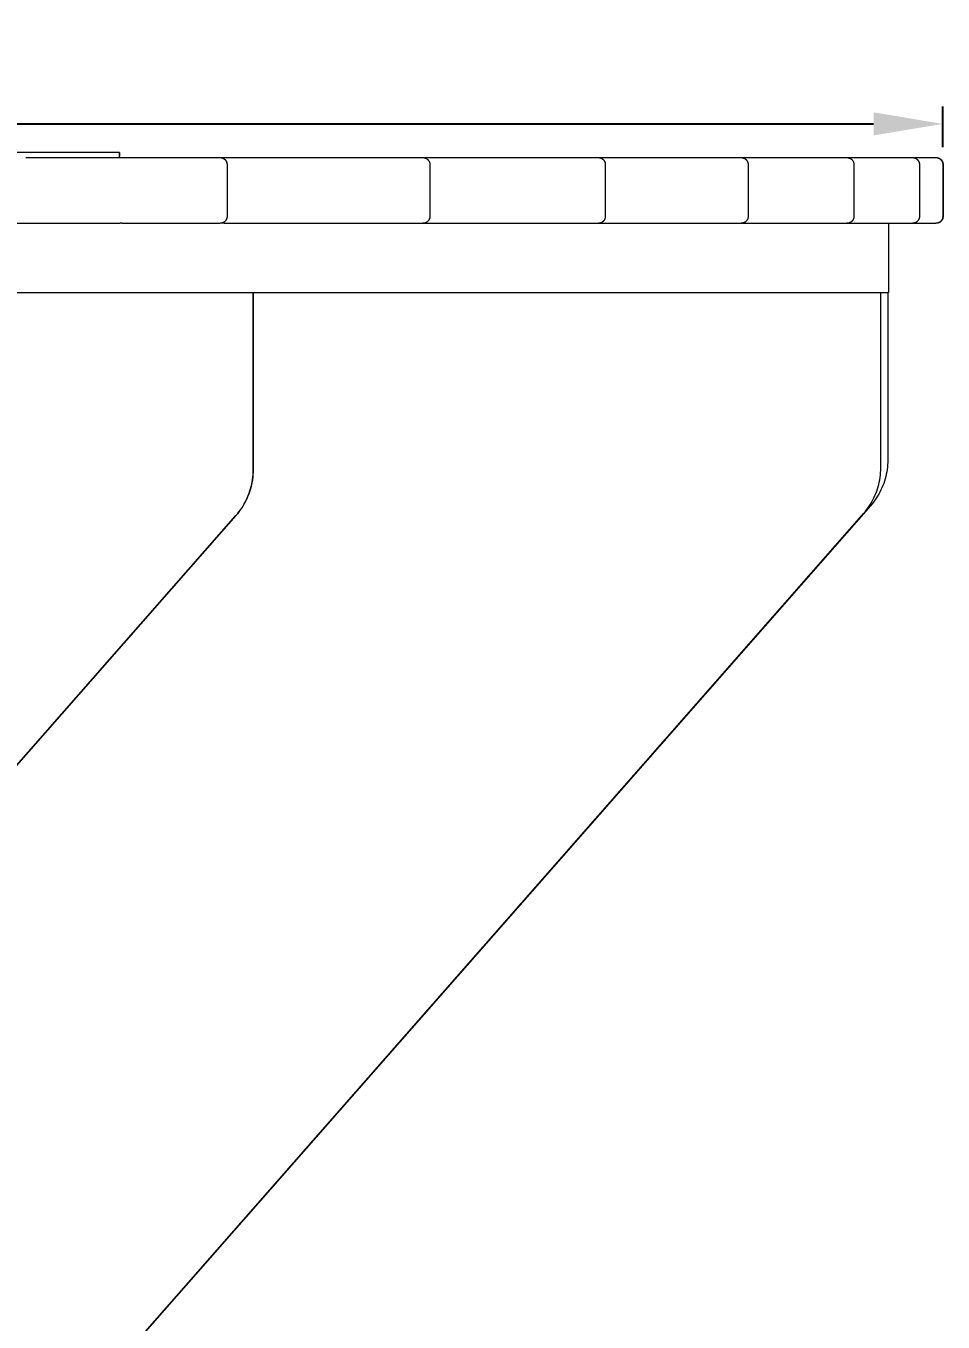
# Model space of a CAD drawing. Header units: millimetres. Extents: x -263 to 4879, y -277 to 2995.
# Drawn here: x 2867 to 3397, y 2035 to 2784 of the extents above; entities that cross this region are included whole.
import ezdxf

# ---------------------------------------------------------------- set-up
doc = ezdxf.new("R2010")
doc.units = ezdxf.units.MM
doc.layers.add('ZANO_R', color=7, linetype='Continuous', lineweight=0)
doc.layers.add('ZANO_W', color=1, linetype='Continuous', lineweight=0)
doc.styles.add('Arial', font='arial.ttf')
doc.styles.get("Standard").update_dxf_attribs({"font": 'ARIALUNI.TTF'})
doc.dimstyles.new('pl i ang', dxfattribs={"dimtxt": 50, "dimasz": 50, "dimexe": 1.25, "dimexo": 0.625, "dimgap": 10, "dimtad": 1, "dimtoh": 1, "dimtxsty": 'Standard', "dimcen": 2.5, "dimclrd": 1, "dimclre": 1, "dimclrt": 1, "dimadec": 0, "dimazin": 0, "dimtfac": 1, "dimtmove": 0, "dimatfit": 3, "dimfxl": 1, "dimarcsym": 1})

# ---------------------------------------------------------------- blocks, each defined once
blk = doc.blocks.new('*D455')
at = {"layer": 'ZANO_W', "color": 1, "lineweight": -2}
for p, q in [((1755.58, 2714.13), (1755.58, 2737.64)), ((3397.22, 2714.13), (3397.22, 2737.64)), ((1795.58, 2727.64), (3357.22, 2727.64))]:
    blk.add_line(p, q, dxfattribs=at)
at = {"layer": 'ZANO_W', "color": 1}
for points in [[(1795.58, 2734.31), (1795.58, 2720.97), (1755.58, 2727.64)], [(3357.22, 2720.97), (3357.22, 2734.31), (3397.22, 2727.64)]]:
    blk.add_solid(points, dxfattribs=at)
at = {"layer": 'ZANO_W', "color": 1, "insert": (2576.4, 2758.06), "char_height": 40, "attachment_point": 5, "style": 'Arial'}
blk.add_mtext('1642', dxfattribs=at)

msp = doc.modelspace()

# ---------------------------------------------------------------- linework, layer by layer
at = {"layer": 'ZANO_R'}
for p, q in [((2920.8, 2711.13), (2575.35, 2711.13)), ((2866.75, 2708.13), (2979.11, 2708.13)), ((2920.8, 2711.13), (2920.8, 2711.13)), ((2920.83, 2708.95), (2920.8, 2711.13)), ((2920.8, 2708.13), (2920.8, 2711.13)), ((2920.8, 2711.03), (2920.83, 2708.95)), ((2979.11, 2708.13), (2979.25, 2708.13)), ((2979.23, 2708.13), (2994.97, 2708.13)), ((2979.25, 2708.13), (2979.39, 2708.12)), ((2979.39, 2708.12), (2979.52, 2708.11)), ((2979.52, 2708.11), (2979.66, 2708.1)), ((2979.66, 2708.1), (2979.79, 2708.07)), ((2979.79, 2708.07), (2979.93, 2708.05)), ((2979.93, 2708.05), (2980.06, 2708.02)), ((2980.06, 2708.02), (2980.19, 2707.98)), ((2980.19, 2707.98), (2980.32, 2707.95)), ((2980.32, 2707.95), (2980.45, 2707.9)), ((2980.45, 2707.9), (2980.58, 2707.85)), ((2980.58, 2707.85), (2980.71, 2707.8)), ((2980.71, 2707.8), (2980.83, 2707.75)), ((2980.83, 2707.75), (2980.95, 2707.68)), ((2980.95, 2707.68), (2981.07, 2707.62)), ((2981.07, 2707.62), (2981.19, 2707.55)), ((2981.19, 2707.55), (2981.31, 2707.48)), ((2981.31, 2707.48), (2981.42, 2707.4)), ((2981.42, 2707.4), (2981.53, 2707.32)), ((2981.53, 2707.32), (2981.64, 2707.24)), ((2981.64, 2707.24), (2981.74, 2707.15)), ((2981.74, 2707.15), (2981.84, 2707.06)), ((2981.84, 2707.06), (2981.94, 2706.96)), ((2981.94, 2706.96), (2982.04, 2706.86)), ((2982.04, 2706.86), (2982.13, 2706.76)), ((2994.97, 2708.13), (3096.45, 2708.13)), ((3096.45, 2708.13), (3096.59, 2708.13)), ((3096.57, 2708.13), (3110.47, 2708.13)), ((3096.59, 2708.13), (3096.72, 2708.12)), ((3096.72, 2708.12), (3096.86, 2708.11)), ((3096.86, 2708.11), (3096.99, 2708.1)), ((3096.99, 2708.1), (3097.13, 2708.07)), ((3097.13, 2708.07), (3097.26, 2708.05)), ((3097.26, 2708.05), (3097.4, 2708.02)), ((3097.4, 2708.02), (3097.53, 2707.98)), ((3097.53, 2707.98), (3097.66, 2707.95)), ((3097.66, 2707.95), (3097.79, 2707.9)), ((3097.79, 2707.9), (3097.92, 2707.85)), ((3097.92, 2707.85), (3098.04, 2707.8)), ((3098.04, 2707.8), (3098.17, 2707.75)), ((3098.17, 2707.75), (3098.29, 2707.68)), ((3098.29, 2707.68), (3098.41, 2707.62)), ((3098.41, 2707.62), (3098.53, 2707.55)), ((3098.53, 2707.55), (3098.64, 2707.48)), ((3098.64, 2707.48), (3098.76, 2707.4)), ((3098.76, 2707.4), (3098.87, 2707.32)), ((3098.87, 2707.32), (3098.97, 2707.24)), ((3098.97, 2707.24), (3099.08, 2707.15)), ((3099.08, 2707.15), (3099.18, 2707.06)), ((3099.18, 2707.06), (3099.28, 2706.96)), ((3099.28, 2706.96), (3099.37, 2706.86)), ((3099.37, 2706.86), (3099.46, 2706.76)), ((3110.47, 2708.13), (3197.97, 2708.13)), ((3197.97, 2708.13), (3198.1, 2708.13)), ((3198.08, 2708.13), (3209.71, 2708.13)), ((3198.1, 2708.13), (3198.24, 2708.12)), ((3198.24, 2708.12), (3198.38, 2708.11)), ((3198.38, 2708.11), (3198.51, 2708.1)), ((3198.51, 2708.1), (3198.65, 2708.07)), ((3198.65, 2708.07), (3198.78, 2708.05)), ((3198.78, 2708.05), (3198.91, 2708.02)), ((3198.91, 2708.02), (3199.05, 2707.98)), ((3199.05, 2707.98), (3199.18, 2707.95)), ((3199.18, 2707.95), (3199.31, 2707.9)), ((3199.31, 2707.9), (3199.43, 2707.85)), ((3199.43, 2707.85), (3199.56, 2707.8)), ((3199.56, 2707.8), (3199.68, 2707.75)), ((3199.68, 2707.75), (3199.81, 2707.68)), ((3199.81, 2707.68), (3199.93, 2707.62)), ((3199.93, 2707.62), (3200.04, 2707.55)), ((3200.04, 2707.55), (3200.16, 2707.48)), ((3200.16, 2707.48), (3200.27, 2707.4)), ((3200.27, 2707.4), (3200.38, 2707.32)), ((3200.38, 2707.32), (3200.49, 2707.24)), ((3200.49, 2707.24), (3200.6, 2707.15)), ((3200.6, 2707.15), (3200.7, 2707.06)), ((3200.7, 2707.06), (3200.79, 2706.96)), ((3200.79, 2706.96), (3200.89, 2706.86)), ((3200.89, 2706.86), (3200.98, 2706.76)), ((3209.71, 2708.13), (3280.58, 2708.13)), ((3280.58, 2708.13), (3280.72, 2708.13)), ((3280.7, 2708.13), (3289.7, 2708.13)), ((3280.72, 2708.13), (3280.85, 2708.12)), ((3280.85, 2708.12), (3280.99, 2708.11)), ((3280.99, 2708.11), (3281.13, 2708.1)), ((3281.13, 2708.1), (3281.26, 2708.07)), ((3281.26, 2708.07), (3281.39, 2708.05)), ((3281.39, 2708.05), (3281.53, 2708.02)), ((3281.53, 2708.02), (3281.66, 2707.98)), ((3281.66, 2707.98), (3281.79, 2707.95)), ((3281.79, 2707.95), (3281.92, 2707.9)), ((3281.92, 2707.9), (3282.05, 2707.85)), ((3282.05, 2707.85), (3282.17, 2707.8)), ((3282.17, 2707.8), (3282.3, 2707.75)), ((3282.3, 2707.75), (3282.42, 2707.68)), ((3282.42, 2707.68), (3282.54, 2707.62)), ((3282.54, 2707.62), (3282.66, 2707.55)), ((3282.66, 2707.55), (3282.77, 2707.48)), ((3282.77, 2707.48), (3282.89, 2707.4)), ((3282.89, 2707.4), (3283, 2707.32)), ((3283, 2707.32), (3283.11, 2707.24)), ((3283.11, 2707.24), (3283.21, 2707.15)), ((3283.21, 2707.15), (3283.31, 2707.06)), ((3283.31, 2707.06), (3283.41, 2706.96)), ((3283.41, 2706.96), (3283.5, 2706.86)), ((3283.5, 2706.86), (3283.6, 2706.76)), ((3289.7, 2708.13), (3341.78, 2708.13)), ((3341.78, 2708.13), (3341.92, 2708.13)), ((3341.9, 2708.13), (3348, 2708.13)), ((3341.92, 2708.13), (3342.06, 2708.12)), ((3342.06, 2708.12), (3342.19, 2708.11)), ((3342.19, 2708.11), (3342.33, 2708.1)), ((3342.33, 2708.1), (3342.46, 2708.07)), ((3342.46, 2708.07), (3342.6, 2708.05)), ((3342.6, 2708.05), (3342.73, 2708.02)), ((3342.73, 2708.02), (3342.86, 2707.98)), ((3342.86, 2707.98), (3342.99, 2707.95)), ((3342.99, 2707.95), (3343.12, 2707.9)), ((3343.12, 2707.9), (3343.25, 2707.85)), ((3343.25, 2707.85), (3343.38, 2707.8)), ((3343.38, 2707.8), (3343.5, 2707.75)), ((3343.5, 2707.75), (3343.62, 2707.68)), ((3343.62, 2707.68), (3343.74, 2707.62)), ((3343.74, 2707.62), (3343.86, 2707.55)), ((3343.86, 2707.55), (3343.98, 2707.48)), ((3343.98, 2707.48), (3344.09, 2707.4)), ((3344.09, 2707.4), (3344.2, 2707.32)), ((3344.2, 2707.32), (3344.31, 2707.24)), ((3344.31, 2707.24), (3344.41, 2707.15)), ((3344.41, 2707.15), (3344.51, 2707.06)), ((3344.51, 2707.06), (3344.61, 2706.96)), ((3344.61, 2706.96), (3344.71, 2706.86)), ((3344.71, 2706.86), (3344.8, 2706.76)), ((3348, 2708.13), (3379.71, 2708.13)), ((3379.71, 2708.13), (3379.85, 2708.13)), ((3379.83, 2708.13), (3382.83, 2708.13)), ((3379.85, 2708.13), (3379.98, 2708.12)), ((3379.98, 2708.12), (3380.12, 2708.11)), ((3380.12, 2708.11), (3380.26, 2708.1)), ((3380.26, 2708.1), (3380.39, 2708.07)), ((3380.39, 2708.07), (3380.52, 2708.05)), ((3380.52, 2708.05), (3380.66, 2708.02)), ((3380.66, 2708.02), (3380.79, 2707.98)), ((3380.79, 2707.98), (3380.92, 2707.95)), ((3380.92, 2707.95), (3381.05, 2707.9)), ((3381.05, 2707.9), (3381.18, 2707.85)), ((3381.18, 2707.85), (3381.3, 2707.8)), ((3381.3, 2707.8), (3381.43, 2707.75)), ((3381.43, 2707.75), (3381.55, 2707.68)), ((3381.55, 2707.68), (3381.67, 2707.62)), ((3381.67, 2707.62), (3381.79, 2707.55)), ((3381.79, 2707.55), (3381.9, 2707.48)), ((3381.9, 2707.48), (3382.02, 2707.4)), ((3382.02, 2707.4), (3382.13, 2707.32)), ((3382.13, 2707.32), (3382.24, 2707.24)), ((3382.24, 2707.24), (3382.34, 2707.15)), ((3382.34, 2707.15), (3382.44, 2707.06)), ((3382.44, 2707.06), (3382.54, 2706.96)), ((3382.54, 2706.96), (3382.63, 2706.86)), ((3382.63, 2706.86), (3382.73, 2706.76)), ((3382.83, 2708.13), (3393.22, 2708.13)), ((3393.22, 2708.13), (3393.35, 2708.13)), ((3393.33, 2708.13), (3393.38, 2708.13)), ((3393.35, 2708.13), (3393.49, 2708.12)), ((3393.38, 2708.13), (3393.52, 2708.13)), ((3393.49, 2708.12), (3393.62, 2708.11)), ((3393.52, 2708.13), (3393.65, 2708.12)), ((3393.62, 2708.11), (3393.76, 2708.1)), ((3393.65, 2708.12), (3393.79, 2708.11)), ((3393.76, 2708.1), (3393.89, 2708.07)), ((3393.79, 2708.11), (3393.92, 2708.1)), ((3393.89, 2708.07), (3394.03, 2708.05)), ((3393.92, 2708.1), (3394.06, 2708.07)), ((3394.03, 2708.05), (3394.16, 2708.02)), ((3394.06, 2708.07), (3394.19, 2708.05)), ((3394.16, 2708.02), (3394.29, 2707.98)), ((3394.19, 2708.05), (3394.33, 2708.02)), ((3394.29, 2707.98), (3394.43, 2707.95)), ((3394.33, 2708.02), (3394.46, 2707.98)), ((3394.43, 2707.95), (3394.55, 2707.9)), ((3394.46, 2707.98), (3394.59, 2707.95)), ((3394.55, 2707.9), (3394.68, 2707.85)), ((3394.59, 2707.95), (3394.72, 2707.9)), ((3394.68, 2707.85), (3394.81, 2707.8)), ((3394.72, 2707.9), (3394.85, 2707.85)), ((3394.81, 2707.8), (3394.93, 2707.75)), ((3394.85, 2707.85), (3394.97, 2707.8)), ((3394.93, 2707.75), (3395.06, 2707.68)), ((3394.97, 2707.8), (3395.1, 2707.75)), ((3395.06, 2707.68), (3395.18, 2707.62)), ((3395.1, 2707.75), (3395.22, 2707.68)), ((3395.18, 2707.62), (3395.29, 2707.55)), ((3395.22, 2707.68), (3395.34, 2707.62)), ((3395.29, 2707.55), (3395.41, 2707.48)), ((3395.34, 2707.62), (3395.46, 2707.55)), ((3395.41, 2707.48), (3395.52, 2707.4)), ((3395.46, 2707.55), (3395.57, 2707.48)), ((3395.52, 2707.4), (3395.63, 2707.32)), ((3395.57, 2707.48), (3395.69, 2707.4)), ((3395.63, 2707.32), (3395.74, 2707.24)), ((3395.69, 2707.4), (3395.8, 2707.32)), ((3395.74, 2707.24), (3395.84, 2707.15)), ((3395.8, 2707.32), (3395.9, 2707.24)), ((3395.84, 2707.15), (3395.95, 2707.06)), ((3395.9, 2707.24), (3396.01, 2707.15)), ((3395.95, 2707.06), (3396.04, 2706.96)), ((3396.01, 2707.15), (3396.11, 2707.06)), ((3396.04, 2706.96), (3396.14, 2706.86)), ((3396.11, 2707.06), (3396.21, 2706.96)), ((3396.14, 2706.86), (3396.23, 2706.76)), ((3396.21, 2706.96), (3396.3, 2706.86)), ((3396.3, 2706.86), (3396.4, 2706.76)), ((2982.13, 2706.76), (2982.22, 2706.66)), ((2982.22, 2706.66), (2982.3, 2706.55)), ((2982.3, 2706.55), (2982.38, 2706.44)), ((2982.38, 2706.44), (2982.46, 2706.33)), ((2982.46, 2706.33), (2982.53, 2706.21)), ((2982.53, 2706.21), (2982.6, 2706.09)), ((2982.6, 2706.09), (2982.67, 2705.97)), ((2982.67, 2705.97), (2982.73, 2705.85)), ((2982.73, 2705.85), (2982.78, 2705.73)), ((2982.78, 2705.73), (2982.83, 2705.6)), ((2982.83, 2705.6), (2982.88, 2705.47)), ((2982.88, 2705.47), (2982.93, 2705.34)), ((2982.93, 2705.34), (2982.97, 2705.21)), ((2982.97, 2705.21), (2983, 2705.08)), ((2983, 2705.08), (2983.03, 2704.95)), ((2983.03, 2704.95), (2983.06, 2704.81)), ((2983.06, 2704.81), (2983.08, 2704.68)), ((2983.08, 2704.68), (2983.09, 2704.54)), ((2983.09, 2704.54), (2983.1, 2704.41)), ((2983.1, 2704.41), (2983.11, 2704.27)), ((2983.11, 2704.27), (2983.11, 2704.13)), ((2983.11, 2704.13), (2983.11, 2674.13)), ((3099.46, 2706.76), (3099.55, 2706.66)), ((3099.55, 2706.66), (3099.64, 2706.55)), ((3099.64, 2706.55), (3099.72, 2706.44)), ((3099.72, 2706.44), (3099.79, 2706.33)), ((3099.79, 2706.33), (3099.87, 2706.21)), ((3099.87, 2706.21), (3099.94, 2706.09)), ((3099.94, 2706.09), (3100, 2705.97)), ((3100, 2705.97), (3100.06, 2705.85)), ((3100.06, 2705.85), (3100.12, 2705.73)), ((3100.12, 2705.73), (3100.17, 2705.6)), ((3100.17, 2705.6), (3100.22, 2705.47)), ((3100.22, 2705.47), (3100.26, 2705.34)), ((3100.26, 2705.34), (3100.3, 2705.21)), ((3100.3, 2705.21), (3100.34, 2705.08)), ((3100.34, 2705.08), (3100.37, 2704.95)), ((3100.37, 2704.95), (3100.39, 2704.81)), ((3100.39, 2704.81), (3100.41, 2704.68)), ((3100.41, 2704.68), (3100.43, 2704.54)), ((3100.43, 2704.54), (3100.44, 2704.41)), ((3100.44, 2704.41), (3100.45, 2704.27)), ((3100.45, 2704.27), (3100.45, 2704.13)), ((3100.45, 2704.13), (3100.45, 2674.13)), ((3200.98, 2706.76), (3201.07, 2706.66)), ((3201.07, 2706.66), (3201.15, 2706.55)), ((3201.15, 2706.55), (3201.23, 2706.44)), ((3201.23, 2706.44), (3201.31, 2706.33)), ((3201.31, 2706.33), (3201.38, 2706.21)), ((3201.38, 2706.21), (3201.45, 2706.09)), ((3201.45, 2706.09), (3201.52, 2705.97)), ((3201.52, 2705.97), (3201.58, 2705.85)), ((3201.58, 2705.85), (3201.64, 2705.73)), ((3201.64, 2705.73), (3201.69, 2705.6)), ((3201.69, 2705.6), (3201.74, 2705.47)), ((3201.74, 2705.47), (3201.78, 2705.34)), ((3201.78, 2705.34), (3201.82, 2705.21)), ((3201.82, 2705.21), (3201.85, 2705.08)), ((3201.85, 2705.08), (3201.88, 2704.95)), ((3201.88, 2704.95), (3201.91, 2704.81)), ((3201.91, 2704.81), (3201.93, 2704.68)), ((3201.93, 2704.68), (3201.95, 2704.54)), ((3201.95, 2704.54), (3201.96, 2704.41)), ((3201.96, 2704.41), (3201.96, 2704.27)), ((3201.96, 2704.27), (3201.97, 2704.13)), ((3201.97, 2704.13), (3201.97, 2674.13)), ((3283.6, 2706.76), (3283.68, 2706.66)), ((3283.68, 2706.66), (3283.77, 2706.55)), ((3283.77, 2706.55), (3283.85, 2706.44)), ((3283.85, 2706.44), (3283.93, 2706.33)), ((3283.93, 2706.33), (3284, 2706.21)), ((3284, 2706.21), (3284.07, 2706.09)), ((3284.07, 2706.09), (3284.13, 2705.97)), ((3284.13, 2705.97), (3284.19, 2705.85)), ((3284.19, 2705.85), (3284.25, 2705.73)), ((3284.25, 2705.73), (3284.3, 2705.6)), ((3284.3, 2705.6), (3284.35, 2705.47)), ((3284.35, 2705.47), (3284.39, 2705.34)), ((3284.39, 2705.34), (3284.43, 2705.21)), ((3284.43, 2705.21), (3284.47, 2705.08)), ((3284.47, 2705.08), (3284.5, 2704.95)), ((3284.5, 2704.95), (3284.52, 2704.81)), ((3284.52, 2704.81), (3284.54, 2704.68)), ((3284.54, 2704.68), (3284.56, 2704.54)), ((3284.56, 2704.54), (3284.57, 2704.41)), ((3284.57, 2704.41), (3284.58, 2704.27)), ((3284.58, 2704.27), (3284.58, 2704.13)), ((3284.58, 2704.13), (3284.58, 2674.13)), ((3344.8, 2706.76), (3344.89, 2706.66)), ((3344.89, 2706.66), (3344.97, 2706.55)), ((3344.97, 2706.55), (3345.05, 2706.44)), ((3345.05, 2706.44), (3345.13, 2706.33)), ((3345.13, 2706.33), (3345.2, 2706.21)), ((3345.2, 2706.21), (3345.27, 2706.09)), ((3345.27, 2706.09), (3345.33, 2705.97)), ((3345.33, 2705.97), (3345.39, 2705.85)), ((3345.39, 2705.85), (3345.45, 2705.73)), ((3345.45, 2705.73), (3345.5, 2705.6)), ((3345.5, 2705.6), (3345.55, 2705.47)), ((3345.55, 2705.47), (3345.59, 2705.34)), ((3345.59, 2705.34), (3345.63, 2705.21)), ((3345.63, 2705.21), (3345.67, 2705.08)), ((3345.67, 2705.08), (3345.7, 2704.95)), ((3345.7, 2704.95), (3345.72, 2704.81)), ((3345.72, 2704.81), (3345.75, 2704.68)), ((3345.75, 2704.68), (3345.76, 2704.54)), ((3345.76, 2704.54), (3345.77, 2704.41)), ((3345.77, 2704.41), (3345.78, 2704.27)), ((3345.78, 2704.27), (3345.78, 2704.13)), ((3345.78, 2704.13), (3345.78, 2674.13)), ((3382.73, 2706.76), (3382.81, 2706.66)), ((3382.81, 2706.66), (3382.9, 2706.55)), ((3382.9, 2706.55), (3382.98, 2706.44)), ((3382.98, 2706.44), (3383.06, 2706.33)), ((3383.06, 2706.33), (3383.13, 2706.21)), ((3383.13, 2706.21), (3383.2, 2706.09)), ((3383.2, 2706.09), (3383.26, 2705.97)), ((3383.26, 2705.97), (3383.32, 2705.85)), ((3383.32, 2705.85), (3383.38, 2705.73)), ((3383.38, 2705.73), (3383.43, 2705.6)), ((3383.43, 2705.6), (3383.48, 2705.47)), ((3383.48, 2705.47), (3383.52, 2705.34)), ((3383.52, 2705.34), (3383.56, 2705.21)), ((3383.56, 2705.21), (3383.6, 2705.08)), ((3383.6, 2705.08), (3383.63, 2704.95)), ((3383.63, 2704.95), (3383.65, 2704.81)), ((3383.65, 2704.81), (3383.67, 2704.68)), ((3383.67, 2704.68), (3383.69, 2704.54)), ((3383.69, 2704.54), (3383.7, 2704.41)), ((3383.7, 2704.41), (3383.71, 2704.27)), ((3383.71, 2704.27), (3383.71, 2704.13)), ((3383.71, 2704.13), (3383.71, 2674.13)), ((3396.23, 2706.76), (3396.32, 2706.66)), ((3396.32, 2706.66), (3396.4, 2706.55)), ((3396.4, 2706.76), (3396.48, 2706.66)), ((3396.4, 2706.55), (3396.48, 2706.44)), ((3396.48, 2706.66), (3396.57, 2706.55)), ((3396.48, 2706.44), (3396.56, 2706.33)), ((3396.56, 2706.33), (3396.63, 2706.21)), ((3396.57, 2706.55), (3396.65, 2706.44)), ((3396.63, 2706.21), (3396.7, 2706.09)), ((3396.65, 2706.44), (3396.72, 2706.33)), ((3396.7, 2706.09), (3396.77, 2705.97)), ((3396.72, 2706.33), (3396.8, 2706.21)), ((3396.77, 2705.97), (3396.83, 2705.85)), ((3396.8, 2706.21), (3396.87, 2706.09)), ((3396.83, 2705.85), (3396.88, 2705.73)), ((3396.87, 2706.09), (3396.93, 2705.97)), ((3396.88, 2705.73), (3396.94, 2705.6)), ((3396.93, 2705.97), (3396.99, 2705.85)), ((3396.94, 2705.6), (3396.98, 2705.47)), ((3396.98, 2705.47), (3397.03, 2705.34)), ((3396.99, 2705.85), (3397.05, 2705.73)), ((3397.03, 2705.34), (3397.07, 2705.21)), ((3397.05, 2705.73), (3397.1, 2705.6)), ((3397.07, 2705.21), (3397.1, 2705.08)), ((3397.1, 2705.6), (3397.15, 2705.47)), ((3397.1, 2705.08), (3397.13, 2704.95)), ((3397.13, 2704.95), (3397.16, 2704.81)), ((3397.15, 2705.47), (3397.19, 2705.34)), ((3397.16, 2704.81), (3397.18, 2704.68)), ((3397.18, 2704.68), (3397.19, 2704.54)), ((3397.19, 2705.34), (3397.23, 2705.21)), ((3397.19, 2704.54), (3397.21, 2704.41)), ((3397.21, 2704.41), (3397.21, 2704.27)), ((3397.21, 2704.27), (3397.22, 2704.13)), ((3397.22, 2704.13), (3397.22, 2674.13)), ((3397.23, 2705.21), (3397.27, 2705.08)), ((3397.27, 2705.08), (3397.3, 2704.95)), ((3397.3, 2704.95), (3397.32, 2704.81)), ((3397.32, 2704.81), (3397.34, 2704.68)), ((3397.34, 2704.68), (3397.36, 2704.54)), ((3397.36, 2704.54), (3397.37, 2704.41)), ((3397.37, 2704.41), (3397.38, 2704.27)), ((3397.38, 2704.27), (3397.38, 2704.13)), ((3397.38, 2704.13), (3397.38, 2674.13)), ((2857.17, 2670.13), (2866.75, 2670.13)), ((2866.75, 2670.13), (2921.37, 2670.13)), ((2922.38, 2670.13), (2921.37, 2670.13)), ((2922.38, 2670.13), (2979.11, 2670.13)), ((2979.25, 2670.14), (2979.11, 2670.13)), ((2981.3, 2670.13), (2979.23, 2670.13)), ((2979.39, 2670.14), (2979.25, 2670.14)), ((2979.52, 2670.15), (2979.39, 2670.14)), ((2979.66, 2670.17), (2979.52, 2670.15)), ((2979.79, 2670.19), (2979.66, 2670.17)), ((2979.93, 2670.22), (2979.79, 2670.19)), ((2980.06, 2670.25), (2979.93, 2670.22)), ((2980.19, 2670.28), (2980.06, 2670.25)), ((2980.32, 2670.32), (2980.19, 2670.28)), ((2980.45, 2670.36), (2980.32, 2670.32)), ((2980.58, 2670.41), (2980.45, 2670.36)), ((2980.71, 2670.46), (2980.58, 2670.41)), ((2980.83, 2670.52), (2980.71, 2670.46)), ((2980.95, 2670.58), (2980.83, 2670.52)), ((2981.07, 2670.65), (2980.95, 2670.58)), ((2981.19, 2670.72), (2981.07, 2670.65)), ((2981.31, 2670.79), (2981.19, 2670.72)), ((2981.44, 2670.13), (2981.3, 2670.13)), ((2981.42, 2670.87), (2981.31, 2670.79)), ((2981.53, 2670.95), (2981.42, 2670.87)), ((2981.44, 2670.13), (2981.78, 2670.13)), ((2981.64, 2671.03), (2981.53, 2670.95)), ((2981.74, 2671.12), (2981.64, 2671.03)), ((2981.84, 2671.21), (2981.74, 2671.12)), ((2982.06, 2670.13), (2981.78, 2670.13)), ((2981.94, 2671.3), (2981.84, 2671.21)), ((2982.04, 2671.4), (2981.94, 2671.3)), ((2982.13, 2671.5), (2982.04, 2671.4)), ((2982.06, 2670.13), (2994.97, 2670.13)), ((2982.22, 2671.61), (2982.13, 2671.5)), ((2982.3, 2671.72), (2982.22, 2671.61)), ((2982.38, 2671.83), (2982.3, 2671.72)), ((2982.46, 2671.94), (2982.38, 2671.83)), ((2982.53, 2672.05), (2982.46, 2671.94)), ((2982.6, 2672.17), (2982.53, 2672.05)), ((2982.67, 2672.29), (2982.6, 2672.17)), ((2982.73, 2672.42), (2982.67, 2672.29)), ((2982.78, 2672.54), (2982.73, 2672.42)), ((2982.83, 2672.67), (2982.78, 2672.54)), ((2982.88, 2672.79), (2982.83, 2672.67)), ((2982.93, 2672.92), (2982.88, 2672.79)), ((2982.97, 2673.05), (2982.93, 2672.92)), ((2983, 2673.19), (2982.97, 2673.05)), ((2983.03, 2673.32), (2983, 2673.19)), ((2983.06, 2673.45), (2983.03, 2673.32)), ((2983.08, 2673.59), (2983.06, 2673.45)), ((2983.09, 2673.72), (2983.08, 2673.59)), ((2983.1, 2673.86), (2983.09, 2673.72)), ((2983.11, 2674), (2983.1, 2673.86)), ((2983.11, 2674.13), (2983.11, 2674)), ((2994.97, 2670.13), (3096.45, 2670.13)), ((3096.59, 2670.14), (3096.45, 2670.13)), ((3096.57, 2670.13), (3110.47, 2670.13)), ((3096.72, 2670.14), (3096.59, 2670.14)), ((3096.86, 2670.15), (3096.72, 2670.14)), ((3096.99, 2670.17), (3096.86, 2670.15)), ((3097.13, 2670.19), (3096.99, 2670.17)), ((3097.26, 2670.22), (3097.13, 2670.19)), ((3097.4, 2670.25), (3097.26, 2670.22)), ((3097.53, 2670.28), (3097.4, 2670.25)), ((3097.66, 2670.32), (3097.53, 2670.28)), ((3097.79, 2670.36), (3097.66, 2670.32)), ((3097.92, 2670.41), (3097.79, 2670.36)), ((3098.04, 2670.46), (3097.92, 2670.41)), ((3098.17, 2670.52), (3098.04, 2670.46)), ((3098.29, 2670.58), (3098.17, 2670.52)), ((3098.41, 2670.65), (3098.29, 2670.58)), ((3098.53, 2670.72), (3098.41, 2670.65)), ((3098.64, 2670.79), (3098.53, 2670.72)), ((3098.76, 2670.87), (3098.64, 2670.79)), ((3098.87, 2670.95), (3098.76, 2670.87)), ((3098.97, 2671.03), (3098.87, 2670.95)), ((3099.08, 2671.12), (3098.97, 2671.03)), ((3099.18, 2671.21), (3099.08, 2671.12)), ((3099.28, 2671.3), (3099.18, 2671.21)), ((3099.37, 2671.4), (3099.28, 2671.3)), ((3099.46, 2671.5), (3099.37, 2671.4)), ((3099.55, 2671.61), (3099.46, 2671.5)), ((3099.64, 2671.72), (3099.55, 2671.61)), ((3099.72, 2671.83), (3099.64, 2671.72)), ((3099.79, 2671.94), (3099.72, 2671.83)), ((3099.87, 2672.05), (3099.79, 2671.94)), ((3099.94, 2672.17), (3099.87, 2672.05)), ((3100, 2672.29), (3099.94, 2672.17)), ((3100.06, 2672.42), (3100, 2672.29)), ((3100.12, 2672.54), (3100.06, 2672.42)), ((3100.17, 2672.67), (3100.12, 2672.54)), ((3100.22, 2672.79), (3100.17, 2672.67)), ((3100.26, 2672.92), (3100.22, 2672.79)), ((3100.3, 2673.05), (3100.26, 2672.92)), ((3100.34, 2673.19), (3100.3, 2673.05)), ((3100.37, 2673.32), (3100.34, 2673.19)), ((3100.39, 2673.45), (3100.37, 2673.32)), ((3100.41, 2673.59), (3100.39, 2673.45)), ((3100.43, 2673.72), (3100.41, 2673.59)), ((3100.44, 2673.86), (3100.43, 2673.72)), ((3100.45, 2674), (3100.44, 2673.86)), ((3100.45, 2674.13), (3100.45, 2674)), ((3110.47, 2670.13), (3197.97, 2670.13)), ((3198.1, 2670.14), (3197.97, 2670.13)), ((3198.08, 2670.13), (3209.71, 2670.13)), ((3198.24, 2670.14), (3198.1, 2670.14)), ((3198.38, 2670.15), (3198.24, 2670.14)), ((3198.51, 2670.17), (3198.38, 2670.15)), ((3198.65, 2670.19), (3198.51, 2670.17)), ((3198.78, 2670.22), (3198.65, 2670.19)), ((3198.91, 2670.25), (3198.78, 2670.22)), ((3199.05, 2670.28), (3198.91, 2670.25)), ((3199.18, 2670.32), (3199.05, 2670.28)), ((3199.31, 2670.36), (3199.18, 2670.32)), ((3199.43, 2670.41), (3199.31, 2670.36)), ((3199.56, 2670.46), (3199.43, 2670.41)), ((3199.68, 2670.52), (3199.56, 2670.46)), ((3199.81, 2670.58), (3199.68, 2670.52)), ((3199.93, 2670.65), (3199.81, 2670.58)), ((3200.04, 2670.72), (3199.93, 2670.65)), ((3200.16, 2670.79), (3200.04, 2670.72)), ((3200.27, 2670.87), (3200.16, 2670.79)), ((3200.38, 2670.95), (3200.27, 2670.87)), ((3200.49, 2671.03), (3200.38, 2670.95)), ((3200.6, 2671.12), (3200.49, 2671.03)), ((3200.7, 2671.21), (3200.6, 2671.12)), ((3200.79, 2671.3), (3200.7, 2671.21)), ((3200.89, 2671.4), (3200.79, 2671.3)), ((3200.98, 2671.5), (3200.89, 2671.4)), ((3201.07, 2671.61), (3200.98, 2671.5)), ((3201.15, 2671.72), (3201.07, 2671.61)), ((3201.23, 2671.83), (3201.15, 2671.72)), ((3201.31, 2671.94), (3201.23, 2671.83)), ((3201.38, 2672.05), (3201.31, 2671.94)), ((3201.45, 2672.17), (3201.38, 2672.05)), ((3201.52, 2672.29), (3201.45, 2672.17)), ((3201.58, 2672.42), (3201.52, 2672.29)), ((3201.64, 2672.54), (3201.58, 2672.42)), ((3201.69, 2672.67), (3201.64, 2672.54)), ((3201.74, 2672.79), (3201.69, 2672.67)), ((3201.78, 2672.92), (3201.74, 2672.79)), ((3201.82, 2673.05), (3201.78, 2672.92)), ((3201.85, 2673.19), (3201.82, 2673.05)), ((3201.88, 2673.32), (3201.85, 2673.19)), ((3201.91, 2673.45), (3201.88, 2673.32)), ((3201.93, 2673.59), (3201.91, 2673.45)), ((3201.95, 2673.72), (3201.93, 2673.59)), ((3201.96, 2673.86), (3201.95, 2673.72)), ((3201.97, 2674.13), (3201.96, 2674)), ((3201.96, 2674), (3201.96, 2673.86)), ((3209.71, 2670.13), (3280.58, 2670.13)), ((3280.72, 2670.14), (3280.58, 2670.13)), ((3280.7, 2670.13), (3289.7, 2670.13)), ((3280.85, 2670.14), (3280.72, 2670.14)), ((3280.99, 2670.15), (3280.85, 2670.14)), ((3281.13, 2670.17), (3280.99, 2670.15)), ((3281.26, 2670.19), (3281.13, 2670.17)), ((3281.39, 2670.22), (3281.26, 2670.19)), ((3281.53, 2670.25), (3281.39, 2670.22)), ((3281.66, 2670.28), (3281.53, 2670.25)), ((3281.79, 2670.32), (3281.66, 2670.28)), ((3281.92, 2670.36), (3281.79, 2670.32)), ((3282.05, 2670.41), (3281.92, 2670.36)), ((3282.17, 2670.46), (3282.05, 2670.41)), ((3282.3, 2670.52), (3282.17, 2670.46)), ((3282.42, 2670.58), (3282.3, 2670.52)), ((3282.54, 2670.65), (3282.42, 2670.58)), ((3282.66, 2670.72), (3282.54, 2670.65)), ((3282.77, 2670.79), (3282.66, 2670.72)), ((3282.89, 2670.87), (3282.77, 2670.79)), ((3283, 2670.95), (3282.89, 2670.87)), ((3283.11, 2671.03), (3283, 2670.95)), ((3283.21, 2671.12), (3283.11, 2671.03)), ((3283.31, 2671.21), (3283.21, 2671.12)), ((3283.41, 2671.3), (3283.31, 2671.21)), ((3283.5, 2671.4), (3283.41, 2671.3)), ((3283.6, 2671.5), (3283.5, 2671.4)), ((3283.68, 2671.61), (3283.6, 2671.5)), ((3283.77, 2671.72), (3283.68, 2671.61)), ((3283.85, 2671.83), (3283.77, 2671.72)), ((3283.93, 2671.94), (3283.85, 2671.83)), ((3284, 2672.05), (3283.93, 2671.94)), ((3284.07, 2672.17), (3284, 2672.05)), ((3284.13, 2672.29), (3284.07, 2672.17)), ((3284.19, 2672.42), (3284.13, 2672.29)), ((3284.25, 2672.54), (3284.19, 2672.42)), ((3284.3, 2672.67), (3284.25, 2672.54)), ((3284.35, 2672.79), (3284.3, 2672.67)), ((3284.39, 2672.92), (3284.35, 2672.79)), ((3284.43, 2673.05), (3284.39, 2672.92)), ((3284.47, 2673.19), (3284.43, 2673.05)), ((3284.5, 2673.32), (3284.47, 2673.19)), ((3284.52, 2673.45), (3284.5, 2673.32)), ((3284.54, 2673.59), (3284.52, 2673.45)), ((3284.56, 2673.72), (3284.54, 2673.59)), ((3284.57, 2673.86), (3284.56, 2673.72)), ((3284.58, 2674), (3284.57, 2673.86)), ((3284.58, 2674.13), (3284.58, 2674)), ((3289.7, 2670.13), (3341.78, 2670.13)), ((3341.92, 2670.14), (3341.78, 2670.13)), ((3341.9, 2670.13), (3348, 2670.13)), ((3342.06, 2670.14), (3341.92, 2670.14)), ((3342.19, 2670.15), (3342.06, 2670.14)), ((3342.33, 2670.17), (3342.19, 2670.15)), ((3342.46, 2670.19), (3342.33, 2670.17)), ((3342.6, 2670.22), (3342.46, 2670.19)), ((3342.73, 2670.25), (3342.6, 2670.22)), ((3342.86, 2670.28), (3342.73, 2670.25)), ((3342.99, 2670.32), (3342.86, 2670.28)), ((3343.12, 2670.36), (3342.99, 2670.32)), ((3343.25, 2670.41), (3343.12, 2670.36)), ((3343.38, 2670.46), (3343.25, 2670.41)), ((3343.5, 2670.52), (3343.38, 2670.46)), ((3343.62, 2670.58), (3343.5, 2670.52)), ((3343.74, 2670.65), (3343.62, 2670.58)), ((3343.86, 2670.72), (3343.74, 2670.65)), ((3343.98, 2670.79), (3343.86, 2670.72)), ((3344.09, 2670.87), (3343.98, 2670.79)), ((3344.2, 2670.95), (3344.09, 2670.87)), ((3344.31, 2671.03), (3344.2, 2670.95)), ((3344.41, 2671.12), (3344.31, 2671.03)), ((3344.51, 2671.21), (3344.41, 2671.12)), ((3344.61, 2671.3), (3344.51, 2671.21)), ((3344.71, 2671.4), (3344.61, 2671.3)), ((3344.8, 2671.5), (3344.71, 2671.4)), ((3344.89, 2671.61), (3344.8, 2671.5)), ((3344.97, 2671.72), (3344.89, 2671.61)), ((3345.05, 2671.83), (3344.97, 2671.72)), ((3345.13, 2671.94), (3345.05, 2671.83)), ((3345.2, 2672.05), (3345.13, 2671.94)), ((3345.27, 2672.17), (3345.2, 2672.05)), ((3345.33, 2672.29), (3345.27, 2672.17)), ((3345.39, 2672.42), (3345.33, 2672.29)), ((3345.45, 2672.54), (3345.39, 2672.42)), ((3345.5, 2672.67), (3345.45, 2672.54)), ((3345.55, 2672.79), (3345.5, 2672.67)), ((3345.59, 2672.92), (3345.55, 2672.79)), ((3345.63, 2673.05), (3345.59, 2672.92)), ((3345.67, 2673.19), (3345.63, 2673.05)), ((3345.7, 2673.32), (3345.67, 2673.19)), ((3345.72, 2673.45), (3345.7, 2673.32)), ((3345.75, 2673.59), (3345.72, 2673.45)), ((3345.76, 2673.72), (3345.75, 2673.59)), ((3345.77, 2673.86), (3345.76, 2673.72)), ((3345.78, 2674), (3345.77, 2673.86)), ((3345.78, 2674.13), (3345.78, 2674)), ((3348, 2670.13), (3361.32, 2670.13)), ((3361.34, 2670.13), (3361.32, 2670.13)), ((3361.34, 2670.13), (3379.71, 2670.13)), ((3365.83, 2670.13), (3365.83, 2630.13)), ((3379.85, 2670.14), (3379.71, 2670.13)), ((3379.83, 2670.13), (3382.83, 2670.13)), ((3379.98, 2670.14), (3379.85, 2670.14)), ((3380.12, 2670.15), (3379.98, 2670.14)), ((3380.26, 2670.17), (3380.12, 2670.15)), ((3380.39, 2670.19), (3380.26, 2670.17)), ((3380.52, 2670.22), (3380.39, 2670.19)), ((3380.66, 2670.25), (3380.52, 2670.22)), ((3380.79, 2670.28), (3380.66, 2670.25)), ((3380.92, 2670.32), (3380.79, 2670.28)), ((3381.05, 2670.36), (3380.92, 2670.32)), ((3381.18, 2670.41), (3381.05, 2670.36)), ((3381.3, 2670.46), (3381.18, 2670.41)), ((3381.43, 2670.52), (3381.3, 2670.46)), ((3381.55, 2670.58), (3381.43, 2670.52)), ((3381.67, 2670.65), (3381.55, 2670.58)), ((3381.79, 2670.72), (3381.67, 2670.65)), ((3381.9, 2670.79), (3381.79, 2670.72)), ((3382.02, 2670.87), (3381.9, 2670.79)), ((3382.13, 2670.95), (3382.02, 2670.87)), ((3382.24, 2671.03), (3382.13, 2670.95)), ((3382.34, 2671.12), (3382.24, 2671.03)), ((3382.44, 2671.21), (3382.34, 2671.12)), ((3382.54, 2671.3), (3382.44, 2671.21)), ((3382.63, 2671.4), (3382.54, 2671.3)), ((3382.73, 2671.5), (3382.63, 2671.4)), ((3382.81, 2671.61), (3382.73, 2671.5)), ((3382.9, 2671.72), (3382.81, 2671.61)), ((3382.83, 2670.13), (3393.22, 2670.13)), ((3382.98, 2671.83), (3382.9, 2671.72)), ((3383.06, 2671.94), (3382.98, 2671.83)), ((3383.13, 2672.05), (3383.06, 2671.94)), ((3383.2, 2672.17), (3383.13, 2672.05)), ((3383.26, 2672.29), (3383.2, 2672.17)), ((3383.32, 2672.42), (3383.26, 2672.29)), ((3383.38, 2672.54), (3383.32, 2672.42)), ((3383.43, 2672.67), (3383.38, 2672.54)), ((3383.48, 2672.79), (3383.43, 2672.67)), ((3383.52, 2672.92), (3383.48, 2672.79)), ((3383.56, 2673.05), (3383.52, 2672.92)), ((3383.6, 2673.19), (3383.56, 2673.05)), ((3383.63, 2673.32), (3383.6, 2673.19)), ((3383.65, 2673.45), (3383.63, 2673.32)), ((3383.67, 2673.59), (3383.65, 2673.45)), ((3383.69, 2673.72), (3383.67, 2673.59)), ((3383.7, 2673.86), (3383.69, 2673.72)), ((3383.71, 2674), (3383.7, 2673.86)), ((3383.71, 2674.13), (3383.71, 2674)), ((3393.35, 2670.14), (3393.22, 2670.13)), ((3393.33, 2670.13), (3393.38, 2670.13)), ((3393.49, 2670.14), (3393.35, 2670.14)), ((3393.52, 2670.14), (3393.38, 2670.13)), ((3393.62, 2670.15), (3393.49, 2670.14)), ((3393.65, 2670.14), (3393.52, 2670.14)), ((3393.76, 2670.17), (3393.62, 2670.15)), ((3393.79, 2670.15), (3393.65, 2670.14)), ((3393.89, 2670.19), (3393.76, 2670.17)), ((3393.92, 2670.17), (3393.79, 2670.15)), ((3394.03, 2670.22), (3393.89, 2670.19)), ((3394.06, 2670.19), (3393.92, 2670.17)), ((3394.16, 2670.25), (3394.03, 2670.22)), ((3394.19, 2670.22), (3394.06, 2670.19)), ((3394.29, 2670.28), (3394.16, 2670.25)), ((3394.33, 2670.25), (3394.19, 2670.22)), ((3394.43, 2670.32), (3394.29, 2670.28)), ((3394.46, 2670.28), (3394.33, 2670.25)), ((3394.55, 2670.36), (3394.43, 2670.32)), ((3394.59, 2670.32), (3394.46, 2670.28)), ((3394.68, 2670.41), (3394.55, 2670.36)), ((3394.72, 2670.36), (3394.59, 2670.32)), ((3394.81, 2670.46), (3394.68, 2670.41)), ((3394.85, 2670.41), (3394.72, 2670.36)), ((3394.93, 2670.52), (3394.81, 2670.46)), ((3394.97, 2670.46), (3394.85, 2670.41)), ((3395.06, 2670.58), (3394.93, 2670.52)), ((3395.1, 2670.52), (3394.97, 2670.46)), ((3395.18, 2670.65), (3395.06, 2670.58)), ((3395.22, 2670.58), (3395.1, 2670.52)), ((3395.29, 2670.72), (3395.18, 2670.65)), ((3395.34, 2670.65), (3395.22, 2670.58)), ((3395.41, 2670.79), (3395.29, 2670.72)), ((3395.46, 2670.72), (3395.34, 2670.65)), ((3395.52, 2670.87), (3395.41, 2670.79)), ((3395.57, 2670.79), (3395.46, 2670.72)), ((3395.63, 2670.95), (3395.52, 2670.87)), ((3395.69, 2670.87), (3395.57, 2670.79)), ((3395.74, 2671.03), (3395.63, 2670.95)), ((3395.8, 2670.95), (3395.69, 2670.87)), ((3395.84, 2671.12), (3395.74, 2671.03)), ((3395.9, 2671.03), (3395.8, 2670.95)), ((3395.95, 2671.21), (3395.84, 2671.12)), ((3396.01, 2671.12), (3395.9, 2671.03)), ((3396.04, 2671.3), (3395.95, 2671.21)), ((3396.11, 2671.21), (3396.01, 2671.12)), ((3396.14, 2671.4), (3396.04, 2671.3)), ((3396.21, 2671.3), (3396.11, 2671.21)), ((3396.23, 2671.5), (3396.14, 2671.4)), ((3396.3, 2671.4), (3396.21, 2671.3)), ((3396.32, 2671.61), (3396.23, 2671.5)), ((3396.4, 2671.5), (3396.3, 2671.4)), ((3396.4, 2671.72), (3396.32, 2671.61)), ((3396.48, 2671.83), (3396.4, 2671.72)), ((3396.48, 2671.61), (3396.4, 2671.5)), ((3396.56, 2671.94), (3396.48, 2671.83)), ((3396.57, 2671.72), (3396.48, 2671.61)), ((3396.63, 2672.05), (3396.56, 2671.94)), ((3396.65, 2671.83), (3396.57, 2671.72)), ((3396.7, 2672.17), (3396.63, 2672.05)), ((3396.72, 2671.94), (3396.65, 2671.83)), ((3396.77, 2672.29), (3396.7, 2672.17)), ((3396.8, 2672.05), (3396.72, 2671.94)), ((3396.83, 2672.42), (3396.77, 2672.29)), ((3396.87, 2672.17), (3396.8, 2672.05)), ((3396.88, 2672.54), (3396.83, 2672.42)), ((3396.93, 2672.29), (3396.87, 2672.17)), ((3396.94, 2672.67), (3396.88, 2672.54)), ((3396.99, 2672.42), (3396.93, 2672.29)), ((3396.98, 2672.79), (3396.94, 2672.67)), ((3397.03, 2672.92), (3396.98, 2672.79)), ((3397.05, 2672.54), (3396.99, 2672.42)), ((3397.07, 2673.05), (3397.03, 2672.92)), ((3397.1, 2672.67), (3397.05, 2672.54)), ((3397.1, 2673.19), (3397.07, 2673.05)), ((3397.13, 2673.32), (3397.1, 2673.19)), ((3397.15, 2672.79), (3397.1, 2672.67)), ((3397.16, 2673.45), (3397.13, 2673.32)), ((3397.19, 2672.92), (3397.15, 2672.79)), ((3397.18, 2673.59), (3397.16, 2673.45)), ((3397.19, 2673.72), (3397.18, 2673.59)), ((3397.21, 2673.86), (3397.19, 2673.72)), ((3397.23, 2673.05), (3397.19, 2672.92)), ((3397.22, 2674.13), (3397.21, 2674)), ((3397.21, 2674), (3397.21, 2673.86)), ((3397.27, 2673.19), (3397.23, 2673.05)), ((3397.3, 2673.32), (3397.27, 2673.19)), ((3397.32, 2673.45), (3397.3, 2673.32)), ((3397.34, 2673.59), (3397.32, 2673.45)), ((3397.36, 2673.72), (3397.34, 2673.59)), ((3397.37, 2673.86), (3397.36, 2673.72)), ((3397.38, 2674), (3397.37, 2673.86)), ((3397.38, 2674.13), (3397.38, 2674)), ((2184.72, 2630.13), (3260.01, 2630.13)), ((2998.18, 2630.13), (2998.18, 2527.46)), ((2998.23, 2527.46), (2998.23, 2630.13)), ((3260.01, 2630.13), (3365.83, 2630.13)), ((3361.32, 2528.6), (3361.32, 2630.13)), ((3365.37, 2630.13), (3365.37, 2533.15)), ((2998.18, 2527.46), (2998.15, 2526.08)), ((2998.2, 2526.08), (2998.23, 2527.46)), ((3361.23, 2525.86), (3361.3, 2527.23)), ((3361.3, 2527.23), (3361.32, 2528.6)), ((3365, 2527.68), (3364.79, 2526.32)), ((3365.16, 2529.04), (3365, 2527.68)), ((3365.28, 2530.41), (3365.16, 2529.04)), ((3365.35, 2531.78), (3365.28, 2530.41)), ((3365.37, 2533.15), (3365.35, 2531.78)), ((2997.59, 2520.63), (2997.33, 2519.28)), ((2997.38, 2519.28), (2997.64, 2520.63)), ((2997.8, 2521.98), (2997.59, 2520.63)), ((2997.64, 2520.63), (2997.85, 2521.98)), ((2997.96, 2523.34), (2997.8, 2521.98)), ((2997.85, 2521.98), (2998.02, 2523.34)), ((2998.08, 2524.71), (2997.96, 2523.34)), ((2998.02, 2523.34), (2998.13, 2524.71)), ((2998.15, 2526.08), (2998.08, 2524.71)), ((2998.13, 2524.71), (2998.2, 2526.08)), ((3360.17, 2519.08), (3360.48, 2520.42)), ((3360.48, 2520.42), (3360.74, 2521.77)), ((3360.74, 2521.77), (3360.95, 2523.13)), ((3360.95, 2523.13), (3361.11, 2524.49)), ((3361.11, 2524.49), (3361.23, 2525.86)), ((3363.04, 2519.69), (3362.56, 2518.41)), ((3363.48, 2520.99), (3363.04, 2519.69)), ((3363.88, 2522.31), (3363.48, 2520.99)), ((3364.23, 2523.64), (3363.88, 2522.31)), ((3364.53, 2524.98), (3364.23, 2523.64)), ((3364.79, 2526.32), (3364.53, 2524.98)), ((2995.36, 2512.71), (2994.83, 2511.44)), ((2994.88, 2511.44), (2995.41, 2512.71)), ((2995.84, 2514), (2995.36, 2512.71)), ((2995.41, 2512.71), (2995.89, 2514)), ((2996.28, 2515.3), (2995.84, 2514)), ((2995.89, 2514), (2996.33, 2515.3)), ((2996.68, 2516.61), (2996.28, 2515.3)), ((2996.33, 2515.3), (2996.73, 2516.61)), ((2997.03, 2517.94), (2996.68, 2516.61)), ((2996.73, 2516.61), (2997.08, 2517.94)), ((2997.33, 2519.28), (2997.03, 2517.94)), ((2997.08, 2517.94), (2997.38, 2519.28)), ((3357.41, 2511.34), (3357.98, 2512.59)), ((3357.98, 2512.59), (3358.51, 2513.86)), ((3358.51, 2513.86), (3358.99, 2515.14)), ((3359.49, 2512.28), (3358.76, 2511.12)), ((3358.99, 2515.14), (3359.43, 2516.44)), ((3359.43, 2516.44), (3359.82, 2517.76)), ((3360.19, 2513.46), (3359.49, 2512.28)), ((3359.82, 2517.76), (3360.17, 2519.08)), ((3360.85, 2514.67), (3360.19, 2513.46)), ((3361.46, 2515.89), (3360.85, 2514.67)), ((3362.03, 2517.14), (3361.46, 2515.89)), ((3362.56, 2518.41), (3362.03, 2517.14)), ((3355.43, 2506.76), (2868.5, 1952.38)), ((2991.56, 2505.42), (2990.78, 2504.29)), ((2990.83, 2504.29), (2991.61, 2505.42)), ((2992.29, 2506.58), (2991.56, 2505.42)), ((2991.61, 2505.42), (2992.35, 2506.58)), ((2992.99, 2507.76), (2992.29, 2506.58)), ((2992.35, 2506.58), (2993.04, 2507.76)), ((2993.65, 2508.97), (2992.99, 2507.76)), ((2993.04, 2507.76), (2993.7, 2508.97)), ((2994.26, 2510.2), (2993.65, 2508.97)), ((2993.7, 2508.97), (2994.31, 2510.2)), ((2994.83, 2511.44), (2994.26, 2510.2)), ((2994.31, 2510.2), (2994.88, 2511.44)), ((3353.12, 2504.33), (3353.93, 2505.43)), ((3353.93, 2505.43), (3354.71, 2506.56)), ((3354.71, 2506.56), (3355.44, 2507.72)), ((3356.32, 2507.8), (3355.43, 2506.76)), ((3355.44, 2507.72), (3356.14, 2508.91)), ((3356.14, 2508.91), (3356.79, 2510.11)), ((3357.17, 2508.88), (3356.32, 2507.8)), ((3356.79, 2510.11), (3357.41, 2511.34)), ((3357.98, 2509.99), (3357.17, 2508.88)), ((3358.76, 2511.12), (3357.98, 2509.99)), ((2988.23, 2501.06), (2578.43, 2034.51)), ((2578.49, 2034.51), (2988.28, 2501.06)), ((2868.44, 1952.38), (3350.37, 2501.06)), ((2989.12, 2502.11), (2988.23, 2501.06)), ((2988.28, 2501.06), (2989.17, 2502.11)), ((2989.97, 2503.18), (2989.12, 2502.11)), ((2989.17, 2502.11), (2990.02, 2503.18)), ((2990.78, 2504.29), (2989.97, 2503.18)), ((2990.02, 2503.18), (2990.83, 2504.29)), ((3350.37, 2501.06), (3351.38, 2502.2)), ((3351.38, 2502.2), (3352.26, 2503.25)), ((3352.26, 2503.25), (3353.12, 2504.33))]:
    msp.add_line(p, q, dxfattribs=at)

# ---------------------------------------------------------------- dimensions: what is measured, and where the dimension line sits
at = {"layer": 'ZANO_W'}
dim = msp.add_linear_dim(base=(3397.22, 2727.64), p1=(1755.58, 2704.13), p2=(3397.22, 2704.13), dimstyle='pl i ang', override={"dimtxt": 40, "dimasz": 40, "dimexe": 10, "dimexo": 10, "dimtoh": 0, "dimdec": 0, "dimtxsty": 'Arial', "dimtdec": 0, "dimtmove": 1}, dxfattribs=at)
dim.commit()
dim.dimension.update_dxf_attribs({"geometry": '*D455', "text_midpoint": (2576.4, 2758.06)})

doc.saveas('drawing.dxf')
